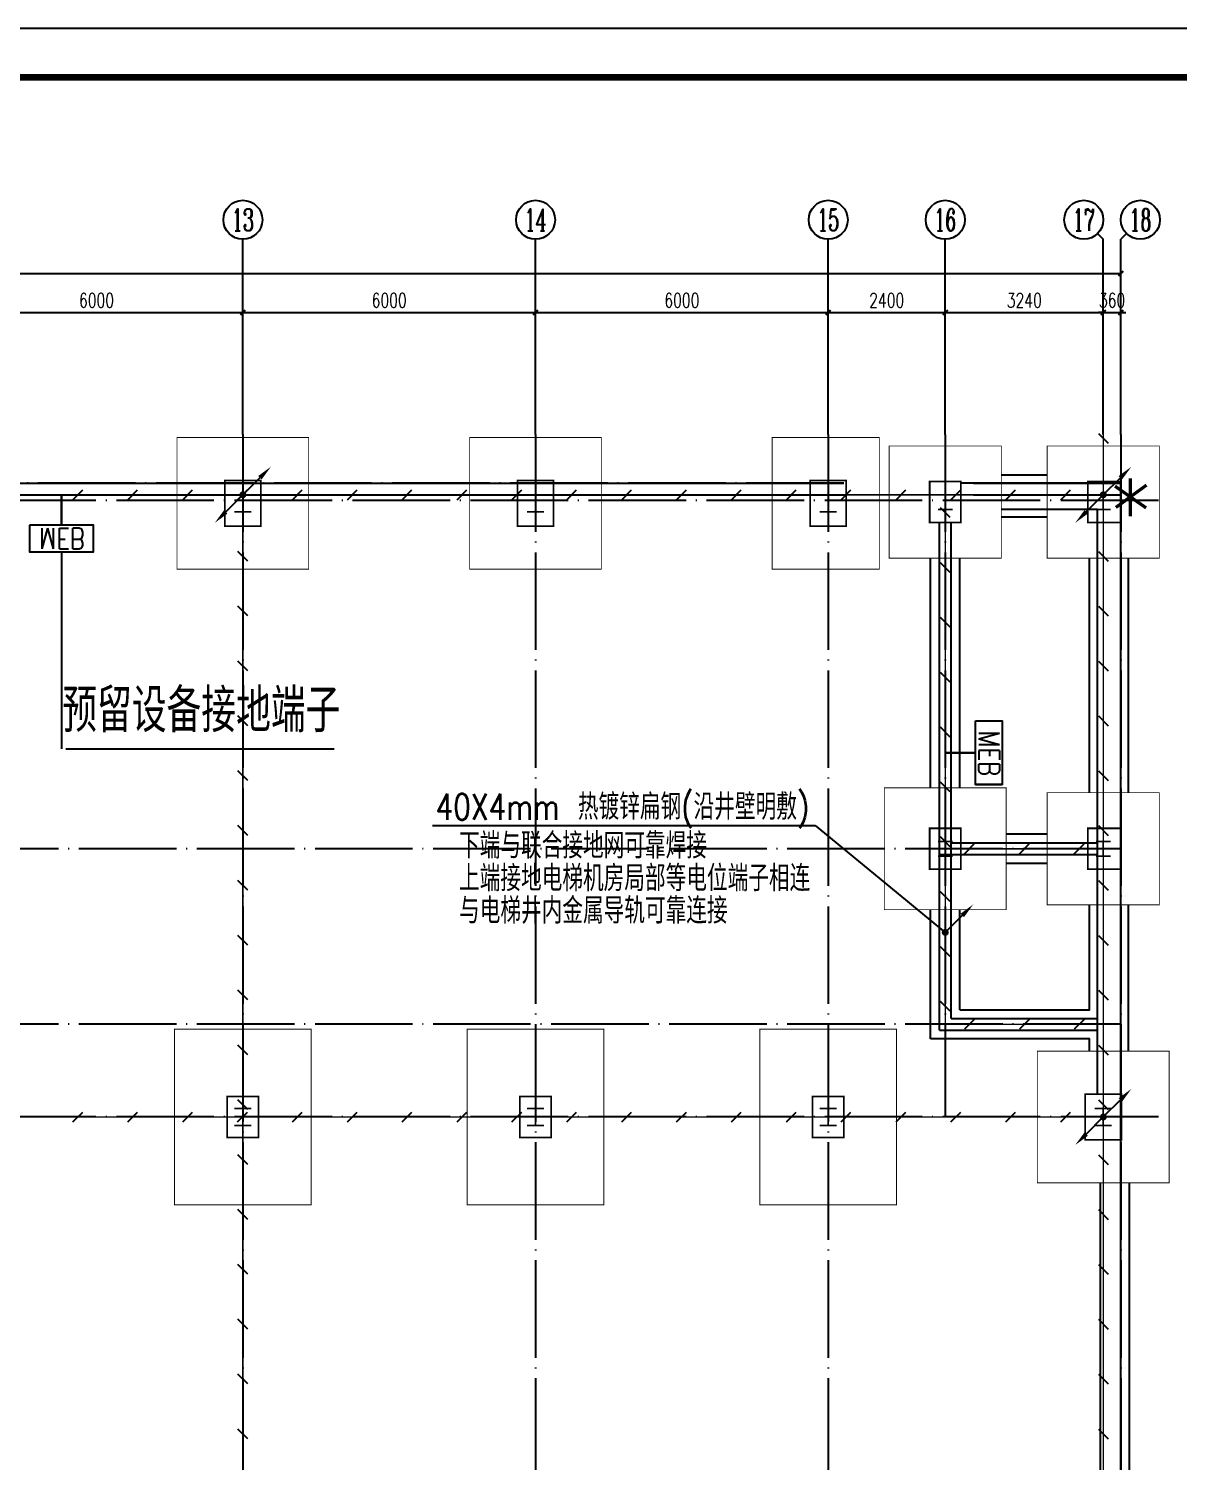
# Model space of a CAD drawing. Extents: x -55118 to 386282, y -631686 to -470886.
# Drawn here: x 348814 to 372383, y -601668 to -572286 of the extents above; entities that cross this region are included whole.
import ezdxf
from ezdxf.enums import TextEntityAlignment as Align

# ---------------------------------------------------------------- set-up
doc = ezdxf.new("R2010")
doc.units = 0
doc.header["$LTSCALE"] = 1000
doc.header["$MEASUREMENT"] = 0
for name, pattern in [('98', [0]), ('99', [0]), ('CENTER2', [28.575, 19.05, -3.175, 3.175, -3.175]), ('DOTE', [2.42, 2, -0.2, 0.02, -0.2]), ('H3普通虚线', [4.2, 3, -1.2])]:
    doc.linetypes.add(name, pattern=pattern)
doc.layers.get('0').update_dxf_attribs({"linetype": 'CONTINUOUS'})
doc.layers.get('Defpoints').update_dxf_attribs({"linetype": 'CONTINUOUS'})
for name, color, linetype in [('1505', 2, 'CONTINUOUS'), ('AXIS', 3, 'CONTINUOUS'), ('AXIS_TEXT', 7, 'CONTINUOUS'), ('COLU', 7, 'CONTINUOUS'), ('DOTE', 253, 'DOTE'), ('KK', 6, 'CONTINUOUS'), ('LWIRE', 4, 'CONTINUOUS'), ('PUB_TEXT', 7, 'CONTINUOUS'), ('S-BEAM-LINE2', 3, 'H3普通虚线'), ('SHTLN', 4, 'CONTINUOUS'), ('TEXT', 7, 'CONTINUOUS'), ('WALL', 6, 'CONTINUOUS'), ('WIRE-接地', 4, 'CONTINUOUS'), ('WIRE-照明', 4, 'CONTINUOUS'), ('图框', 4, 'CONTINUOUS'), ('报警N', 1, 'CONTINUOUS'), ('柱构件', 2, 'CONTINUOUS'), ('电气', 7, 'CONTINUOUS')]:
    doc.layers.add(name, color=color, linetype=linetype)
doc.layers.add('PUB_WINDW', color=7, linetype='CONTINUOUS', plot=False)
doc.styles.add('_HZTXT', font='txt.shx', dxfattribs={"width": 0.8, "bigfont": 'hztxt.shx'})
doc.styles.add('_TCH_AXIS', font='COMPLEX', dxfattribs={"bigfont": 'GBCBIG'})
doc.styles.add('_TCH_DIM_T3', font='SIMPLEX', dxfattribs={"width": 0.705882, "bigfont": 'GBCBIG'})
doc.styles.add('_TXT', font='SIMPLEX.shx', dxfattribs={"width": 0.6})
doc.styles.add('COMPLEX', font='COMPLEX')
doc.styles.get("Standard").update_dxf_attribs({"font": 'GBENOR', "bigfont": 'GBCBIG'})
doc.dimstyles.new('_TCH_ARCH&&100', dxfattribs={"dimtxt": 297.5, "dimasz": 100, "dimexe": 250, "dimexo": 300, "dimgap": 100, "dimtad": 1, "dimdec": 0, "dimzin": 0, "dimdsep": 46, "dimtxsty": '_TCH_DIM_T3', "dimblk": 'ARCHTICK', "dimcen": 0.09, "dimclrt": 7, "dimazin": 2, "dimtfac": 1, "dimtdec": 0, "dimtix": 1, "dimtmove": 2, "dimatfit": 3, "dimfxl": 0, "dimtolj": 1, "dimtzin": 0, "dimarcsym": 0})

# ---------------------------------------------------------------- blocks, each defined once
blk = doc.blocks.new('74745674')
at = {"layer": '柱构件', "const_width": 35}
for points in [[(671612, -245336), (671262, -245336)], [(671437, -245336), (671437, -245686)], [(671612, -245686), (671262, -245686)]]:
    blk.add_lwpolyline(points, dxfattribs=at)
blk = doc.blocks.new('52345234523')
at = {"layer": '柱构件', "const_width": 35}
for points in [[(669187, -214276), (668887, -214276)], [(669037, -214276), (669037, -214576)], [(669187, -214576), (668887, -214576)]]:
    blk.add_lwpolyline(points, dxfattribs=at)
blk = doc.blocks.new('$TelecSys$00000079')
for p, q in [((0.7, 0.7), (0, 0)), ((0.104, 0.104), (0.104, 0.104)), ((-0.104, -0.104), (-0.104, -0.104))]:
    blk.add_line(p, q)
at = {"const_width": 0.142}
blk.add_lwpolyline([(-0.071, 0, 1), (0.071, 0, 1)], format="xyb", close=True, dxfattribs=at)
blk.add_solid([(0.63, 0.77), (0.77, 0.63), (1.15, 1.15)])
at = {"width": 0.8, "flags": 9}
blk.add_attdef('A', (0, 0), '', height=0.00002, dxfattribs=at)
blk = doc.blocks.new('$TelecSys$00000008')
blk.add_line((0.4, 0.4), (-0.4, -0.4))
blk = doc.blocks.new('$TelecSys$00000080')
for p, q in [((-0.7, -0.7), (0, 0)), ((0.104, 0.104), (0.104, 0.104)), ((-0.104, -0.104), (-0.104, -0.104))]:
    blk.add_line(p, q)
at = {"const_width": 0.142}
blk.add_lwpolyline([(0.071, 0, 1), (-0.071, 0, 1)], format="xyb", close=True, dxfattribs=at)
blk.add_solid([(-0.63, -0.77), (-0.77, -0.63), (-1.15, -1.15)])
at = {"width": 0.8, "flags": 9}
blk.add_attdef('A', (0, 0), '', height=0.00002, rotation=180, dxfattribs=at)
blk = doc.blocks.new('A$C0B3528DA')
at = {"layer": 'PUB_WINDW', "color": 2}
for p, q in [((0, 617), (258, 617)), ((0, 0), (0, 617)), ((258, 617), (258, 0)), ((550, 310), (259, 310)), ((258, 0), (0, 0))]:
    blk.add_line(p, q, dxfattribs=at)
at = {"layer": 'PUB_TEXT', "linetype": '98', "style": '_TXT', "width": 0.8}
blk.add_text('MEB', height=200, rotation=90, dxfattribs=at).set_placement((227, 96))
blk = doc.blocks.new('A$C7B6A531B')
at = {"layer": '电气', "color": 3}
blk.add_blockref('A$C0B3528DA', (0, 0), dxfattribs=at)
blk = doc.blocks.new('A$C2304782E')
at = {"rotation": 180}
blk.add_blockref('A$C7B6A531B', (550, 617), dxfattribs=at)
blk = doc.blocks.new('A$C1B2F73AF')
at = {"layer": '报警N', "color": 2, "xscale": 1.1, "yscale": 1.1, "zscale": 1.1}
blk.add_blockref('A$C2304782E', (0, 0), dxfattribs=at)
blk = doc.blocks.new('A$C59285FB6')
at = {"layer": '电气', "rotation": 180}
blk.add_blockref('A$C1B2F73AF', (606, 679), dxfattribs=at)
blk = doc.blocks.new('A$C24931628')
at = {"layer": '电气', "rotation": 180}
blk.add_blockref('A$C59285FB6', (606, 679), dxfattribs=at)
blk = doc.blocks.new('A$C093E41CD')
at = {"color": 2, "rotation": 180}
blk.add_blockref('A$C24931628', (606, 679), dxfattribs=at)
blk = doc.blocks.new('A$C46D728A9')
at = {"layer": '电气', "color": 0, "rotation": 180}
blk.add_blockref('A$C093E41CD', (606, 679), dxfattribs=at)
blk = doc.blocks.new('A$C04FF7B17')
at = {"layer": '电气', "rotation": 90}
blk.add_blockref('A$C46D728A9', (679, 0), dxfattribs=at)
blk = doc.blocks.new('_ArchTick')
at = {"color": 0, "linetype": 'ByBlock', "const_width": 0.4}
blk.add_lwpolyline([(-0.5, -0.5), (0.5, 0.5)], dxfattribs=at)
blk = doc.blocks.new('*D125')
at = {"layer": 'AXIS', "color": 0, "lineweight": -2}
for p, q in [((347205, -580306), (347205, -577856)), ((353205, -580306), (353205, -577856)), ((347205, -578106), (353205, -578106))]:
    blk.add_line(p, q, dxfattribs=at)
at = {"layer": 'Defpoints', "color": 0}
for p in [(353205, -578106), (347205, -580606), (353205, -580606)]:
    blk.add_point(p, dxfattribs=at)
at = {"layer": 'AXIS', "color": 0, "lineweight": -2, "xscale": 100, "yscale": 100, "zscale": 100, "rotation": 180}
blk.add_blockref('_ArchTick', (347205, -578106), dxfattribs=at)
at = {"layer": 'AXIS', "color": 0, "lineweight": -2, "xscale": 100, "yscale": 100, "zscale": 100}
blk.add_blockref('_ArchTick', (353205, -578106), dxfattribs=at)
at = {"layer": 'AXIS', "color": 7, "insert": (350205, -577857), "char_height": 297.5, "attachment_point": 5, "style": '_TCH_DIM_T3'}
blk.add_mtext('\\A1;6000', dxfattribs=at)
blk = doc.blocks.new('*D126')
at = {"layer": 'AXIS', "color": 0, "lineweight": -2}
for p, q in [((353205, -580306), (353205, -577856)), ((359205, -580306), (359205, -577856)), ((353205, -578106), (359205, -578106))]:
    blk.add_line(p, q, dxfattribs=at)
at = {"layer": 'Defpoints', "color": 0}
for p in [(359205, -578106), (353205, -580606), (359205, -580606)]:
    blk.add_point(p, dxfattribs=at)
at = {"layer": 'AXIS', "color": 0, "lineweight": -2, "xscale": 100, "yscale": 100, "zscale": 100, "rotation": 180}
blk.add_blockref('_ArchTick', (353205, -578106), dxfattribs=at)
at = {"layer": 'AXIS', "color": 0, "lineweight": -2, "xscale": 100, "yscale": 100, "zscale": 100}
blk.add_blockref('_ArchTick', (359205, -578106), dxfattribs=at)
at = {"layer": 'AXIS', "color": 7, "insert": (356205, -577857), "char_height": 297.5, "attachment_point": 5, "style": '_TCH_DIM_T3'}
blk.add_mtext('\\A1;6000', dxfattribs=at)
blk = doc.blocks.new('*D127')
at = {"layer": 'AXIS', "color": 0, "lineweight": -2}
for p, q in [((359205, -580306), (359205, -577856)), ((365205, -580306), (365205, -577856)), ((359205, -578106), (365205, -578106))]:
    blk.add_line(p, q, dxfattribs=at)
at = {"layer": 'Defpoints', "color": 0}
for p in [(365205, -578106), (359205, -580606), (365205, -580606)]:
    blk.add_point(p, dxfattribs=at)
at = {"layer": 'AXIS', "color": 0, "lineweight": -2, "xscale": 100, "yscale": 100, "zscale": 100, "rotation": 180}
blk.add_blockref('_ArchTick', (359205, -578106), dxfattribs=at)
at = {"layer": 'AXIS', "color": 0, "lineweight": -2, "xscale": 100, "yscale": 100, "zscale": 100}
blk.add_blockref('_ArchTick', (365205, -578106), dxfattribs=at)
at = {"layer": 'AXIS', "color": 7, "insert": (362205, -577857), "char_height": 297.5, "attachment_point": 5, "style": '_TCH_DIM_T3'}
blk.add_mtext('\\A1;6000', dxfattribs=at)
blk = doc.blocks.new('*D128')
at = {"layer": 'AXIS', "color": 0, "lineweight": -2}
for p, q in [((365205, -580306), (365205, -577856)), ((367605, -580306), (367605, -577856)), ((365205, -578106), (367605, -578106))]:
    blk.add_line(p, q, dxfattribs=at)
at = {"layer": 'Defpoints', "color": 0}
for p in [(367605, -578106), (365205, -580606), (367605, -580606)]:
    blk.add_point(p, dxfattribs=at)
at = {"layer": 'AXIS', "color": 0, "lineweight": -2, "xscale": 100, "yscale": 100, "zscale": 100, "rotation": 180}
blk.add_blockref('_ArchTick', (365205, -578106), dxfattribs=at)
at = {"layer": 'AXIS', "color": 0, "lineweight": -2, "xscale": 100, "yscale": 100, "zscale": 100}
blk.add_blockref('_ArchTick', (367605, -578106), dxfattribs=at)
at = {"layer": 'AXIS', "color": 7, "insert": (366405, -577857), "char_height": 297.5, "attachment_point": 5, "style": '_TCH_DIM_T3'}
blk.add_mtext('\\A1;2400', dxfattribs=at)
blk = doc.blocks.new('*D129')
at = {"layer": 'AXIS', "color": 0, "lineweight": -2}
for p, q in [((367605, -580306), (367605, -577856)), ((370845, -580306), (370845, -577856)), ((367605, -578106), (370845, -578106))]:
    blk.add_line(p, q, dxfattribs=at)
at = {"layer": 'Defpoints', "color": 0}
for p in [(370845, -578106), (367605, -580606), (370845, -580606)]:
    blk.add_point(p, dxfattribs=at)
at = {"layer": 'AXIS', "color": 0, "lineweight": -2, "xscale": 100, "yscale": 100, "zscale": 100, "rotation": 180}
blk.add_blockref('_ArchTick', (367605, -578106), dxfattribs=at)
at = {"layer": 'AXIS', "color": 0, "lineweight": -2, "xscale": 100, "yscale": 100, "zscale": 100}
blk.add_blockref('_ArchTick', (370845, -578106), dxfattribs=at)
at = {"layer": 'AXIS', "color": 7, "insert": (369225, -577857), "char_height": 297.5, "attachment_point": 5, "style": '_TCH_DIM_T3'}
blk.add_mtext('\\A1;3240', dxfattribs=at)
blk = doc.blocks.new('*D130')
at = {"layer": 'AXIS', "color": 0, "lineweight": -2}
for p, q in [((370845, -580306), (370845, -577856)), ((371205, -580306), (371205, -577856)), ((370845, -578106), (370745, -578106)), ((370845, -578106), (371205, -578106)), ((371205, -578106), (371305, -578106))]:
    blk.add_line(p, q, dxfattribs=at)
at = {"layer": 'Defpoints', "color": 0}
for p in [(371205, -578106), (370845, -580606), (371205, -580606)]:
    blk.add_point(p, dxfattribs=at)
at = {"layer": 'AXIS', "color": 0, "lineweight": -2, "xscale": 100, "yscale": 100, "zscale": 100}
blk.add_blockref('_ArchTick', (370845, -578106), dxfattribs=at)
at = {"layer": 'AXIS', "color": 0, "lineweight": -2, "xscale": 100, "yscale": 100, "zscale": 100, "rotation": 180}
blk.add_blockref('_ArchTick', (371205, -578106), dxfattribs=at)
at = {"layer": 'AXIS', "color": 7, "insert": (371025, -577857), "char_height": 297.5, "attachment_point": 5, "style": '_TCH_DIM_T3'}
blk.add_mtext('\\A1;360', dxfattribs=at)
blk = doc.blocks.new('*D131')
at = {"layer": 'AXIS', "color": 0, "lineweight": -2}
for p, q in [((293205, -580306), (293205, -577056)), ((371205, -580306), (371205, -577056)), ((293205, -577306), (371205, -577306))]:
    blk.add_line(p, q, dxfattribs=at)
at = {"layer": 'Defpoints', "color": 0}
for p in [(371205, -577306), (293205, -580606), (371205, -580606)]:
    blk.add_point(p, dxfattribs=at)
at = {"layer": 'AXIS', "color": 0, "lineweight": -2, "xscale": 100, "yscale": 100, "zscale": 100, "rotation": 180}
blk.add_blockref('_ArchTick', (293205, -577306), dxfattribs=at)
at = {"layer": 'AXIS', "color": 0, "lineweight": -2, "xscale": 100, "yscale": 100, "zscale": 100}
blk.add_blockref('_ArchTick', (371205, -577306), dxfattribs=at)
at = {"layer": 'AXIS', "color": 7, "insert": (332205, -577057), "char_height": 297.5, "attachment_point": 5, "style": '_TCH_DIM_T3'}
blk.add_mtext('\\A1;78000', dxfattribs=at)
blk = doc.blocks.new('_AXISO')
blk.add_circle((0, 0), 0.5)
at = {"layer": 'AXIS_TEXT', "style": 'COMPLEX', "width": 1.041667}
blk.add_attdef('A', text='', height=0.56, dxfattribs=at).set_placement((-0.25, -0.28), (0.25, -0.28), align=Align.FIT)
blk = doc.blocks.new('jhyfty')
at = {"layer": '图框'}
blk.add_lwpolyline([(671751, 105710), (776851, 105710), (776851, 165110), (671751, 165110)], close=True, dxfattribs=at)
at = {"layer": '图框', "const_width": 140}
blk.add_lwpolyline([(674251, 164110), (775851, 164110), (775851, 106710), (674251, 106710)], close=True, dxfattribs=at)

msp = doc.modelspace()

# ---------------------------------------------------------------- linework, layer by layer
at = {"const_width": 66.3}
for points in [[(371400.1, -581509.1), (371400.1, -582287.5)], [(371722.2, -582114.3), (371084.3, -581668.3)], [(371730.7, -581646.5), (371101.8, -582105.1)]]:
    msp.add_lwpolyline(points, dxfattribs=at)
at = {"layer": '1505', "const_width": 18}
for points in [[(351855.1, -583370.5), (354555.1, -583370.5), (354555.1, -580670.5), (351855.1, -580670.5), (351855.1, -583370.5)], [(357855.1, -583370.5), (360555.1, -583370.5), (360555.1, -580670.5), (357855.1, -580670.5), (357855.1, -583370.5)], [(368754.6, -583145.1), (366454.6, -583145.1), (366454.6, -580845.1), (368754.6, -580845.1), (368754.6, -583145.1)], [(371994.6, -583145.1), (369694.6, -583145.1), (369694.6, -580845.1), (371994.6, -580845.1), (371994.6, -583145.1)], [(371993.6, -590255.1), (369693.6, -590255.1), (369693.6, -587955.1), (371993.6, -587955.1), (371993.6, -590255.1)], [(372193.6, -595955.1), (369493.6, -595955.1), (369493.6, -593255.1), (372193.6, -593255.1), (372193.6, -595955.1)]]:
    msp.add_lwpolyline(points, dxfattribs=at)
for points in [[(366253.6, -583370.5), (364054.6, -583370.5), (364054.6, -580670.5), (366253.6, -580670.5)], [(368854.6, -590355.1), (366354.6, -590355.1), (366354.6, -587855.1), (368854.6, -587855.1)], [(351804.8, -592805.5), (354604.8, -592805.5), (354604.8, -596405.5), (351804.8, -596405.5)], [(357804.8, -592805.5), (360604.8, -592805.5), (360604.8, -596405.5), (357804.8, -596405.5)], [(366604.8, -592805.5), (363804.8, -592805.5), (363804.8, -596405.5), (366604.8, -596405.5)]]:
    msp.add_lwpolyline(points, close=True, dxfattribs=at)
at = {"layer": 'AXIS'}
for p, q in [((353204.8, -580605.5), (353204.8, -576605.5)), ((359204.8, -580605.5), (359204.8, -576605.5)), ((365204.8, -580605.5), (365204.8, -576605.5)), ((367604.8, -580605.5), (367604.8, -576605.5)), ((370727.6, -576488.4), (370844.8, -576605.5)), ((370844.8, -580605.5), (370844.8, -576605.5)), ((371322, -576488.4), (371204.8, -576605.5)), ((371204.8, -580605.5), (371204.8, -576605.5))]:
    msp.add_line(p, q, dxfattribs=at)
at = {"layer": 'COLU', "const_width": 35}
for points in [[(352834.8, -582490.5), (353574.8, -582490.5), (353574.8, -581550.5), (352834.8, -581550.5)], [(358834.8, -582490.5), (359574.8, -582490.5), (359574.8, -581550.5), (358834.8, -581550.5)], [(365574.8, -582490.5), (364834.8, -582490.5), (364834.8, -581550.5), (365574.8, -581550.5)], [(367924.8, -581575.5), (367284.8, -581575.5), (367284.8, -582415.5), (367924.8, -582415.5)], [(371204.8, -581575.5), (370524.8, -581575.5), (370524.8, -582415.5), (371204.8, -582415.5)], [(367924.8, -588685.5), (367284.8, -588685.5), (367284.8, -589525.5), (367924.8, -589525.5)], [(371204.8, -588685.5), (370524.8, -588685.5), (370524.8, -589525.5), (371204.8, -589525.5)], [(352884.8, -594185.5), (353524.8, -594185.5), (353524.8, -595025.5), (352884.8, -595025.5)], [(358884.8, -594185.5), (359524.8, -594185.5), (359524.8, -595025.5), (358884.8, -595025.5)], [(365524.8, -594185.5), (364884.8, -594185.5), (364884.8, -595025.5), (365524.8, -595025.5)], [(371214.8, -594135.5), (370474.8, -594135.5), (370474.8, -595075.5), (371214.8, -595075.5)]]:
    msp.add_lwpolyline(points, close=True, dxfattribs=at)
at = {"layer": 'DOTE', "color": 8, "linetype": 'DOTE'}
for p, q in [((353204.8, -580605.5), (353204.8, -621605.5)), ((359204.8, -580605.5), (359204.8, -621605.5)), ((365204.8, -580605.5), (365204.8, -621605.5)), ((367604.8, -580605.5), (367604.8, -594605.5)), ((371204.8, -580605.5), (371204.8, -621605.5)), ((365524.8, -581605.5), (292204.8, -581605.5)), ((371204.8, -581605.5), (368184.8, -581605.5)), ((371973.1, -581965.5), (292204.8, -581965.5)), ((371204.8, -589105.5), (292204.8, -589105.5)), ((371204.8, -592705.5), (292204.8, -592705.5)), ((371973.1, -594605.5), (292204.8, -594605.5))]:
    msp.add_line(p, q, dxfattribs=at)
at = {"layer": 'KK'}
msp.add_line((349485.4, -583015), (349485.4, -587057), dxfattribs=at)
at = {"layer": 'S-BEAM-LINE2', "color": 2, "linetype": 'ByBlock'}
for p, q in [((349489.4, -582465.6), (349489.4, -581845.5)), ((368224.9, -587138.5), (367604.8, -587138.5))]:
    msp.add_line(p, q, dxfattribs=at)
for points in [[(348830.2, -582466.6), (348830.2, -583015), (350140.7, -583015), (350140.7, -582466.6)], [(368225.9, -586479.3), (368774.2, -586479.3), (368774.2, -587789.7), (368225.9, -587789.7)]]:
    msp.add_lwpolyline(points, close=True, dxfattribs=at)
at = {"layer": 'TEXT'}
for p, q in [((367484.8, -592825.5), (367484.8, -582415.5)), ((367724.8, -592585.5), (367724.8, -582415.5)), ((367304.8, -587855.1), (367304.8, -583145.1)), ((367904.8, -587855.1), (367904.8, -583145.1)), ((367726.3, -588985.5), (370726.3, -588985.5)), ((367486.3, -589225.5), (370726.3, -589225.5)), ((367304.8, -593005.5), (367304.8, -590355.1)), ((367904.8, -592405.5), (367904.8, -590355.1)), ((367724.8, -592585.5), (370724.8, -592585.5)), ((367484.8, -592825.5), (370724.8, -592825.5))]:
    msp.add_line(p, q, dxfattribs=at)
for points in [[(369694.6, -581445.5), (368754.6, -581445.5)], [(296224.8, -581605.5), (293204.8, -581575.5), (293204.8, -620605.5), (371204.8, -620605.5), (371204.8, -581605.5), (367924.8, -581605.5)], [(297124.8, -581605.5), (365524.8, -581605.5)], [(368184.8, -581605.5), (371204.8, -581605.5)], [(297124.8, -581845.5), (365524.8, -581845.5)], [(368184.8, -581845.5), (371204.8, -581845.5)], [(370724.8, -593005.5), (370724.8, -582145.5), (368754.6, -582145.5)], [(369694.6, -582305.5), (368754.6, -582305.5)], [(370564.8, -587955.1), (370564.8, -583145.1)], [(371364.8, -587955.1), (371364.8, -583145.1)], [(369693.6, -588805.5), (368854.6, -588805.5)], [(369693.6, -589405.5), (368854.6, -589405.5)], [(367904.8, -592405.5), (370564.8, -592405.5), (370564.8, -590255.1)], [(371364.8, -593255.1), (371364.8, -590255.1)], [(370564.8, -593255.1), (370564.8, -593005.5), (367304.8, -593005.5)], [(370724.8, -594135.5), (370724.8, -593005.5)], [(370784.8, -606255.1), (370784.8, -595955.1)], [(371384.8, -606255.1), (371384.8, -595955.1)]]:
    msp.add_lwpolyline(points, dxfattribs=at)
at = {"layer": 'WIRE-接地', "linetype": 'CENTER2', "const_width": 30}
for points in [[(370844.8, -581845.5), (370844.8, -579530.9)], [(367604.8, -581845.5), (367604.8, -592705.5), (370844.8, -592705.5)], [(370844.8, -589105.5), (367604.8, -589105.5)]]:
    msp.add_lwpolyline(points, dxfattribs=at)
at = {"layer": 'WIRE-接地', "const_width": 30}
for points in [[(370844.8, -581845.5), (293564.8, -581845.5), (293564.8, -581965.5)], [(353204.8, -581845.5), (353204.8, -620365.5)], [(370844.8, -620365.5), (370844.8, -581845.5)], [(370844.8, -594605.5), (293564.8, -594605.5)]]:
    msp.add_lwpolyline(points, dxfattribs=at)
at = {"layer": 'WIRE-照明'}
for p, q in [((357090, -588626), (364936, -588626)), ((364936, -588626), (367604.8, -590820.1))]:
    msp.add_line(p, q, dxfattribs=at)
at = {"layer": '电气', "color": 7, "linetype": '99'}
msp.add_line((349578.9, -587057), (355075.3, -587057), dxfattribs=at)

# ---------------------------------------------------------------- block references
at = {"layer": 'AXIS'}
ref = msp.add_blockref('_AXISO', (353204.8, -576205.5), dxfattribs=dict(at, xscale=800, yscale=800, zscale=800))
ref.add_attrib('A', '13', dxfattribs={"layer": 'AXIS_TEXT', "height": 452.55, "style": '_TCH_AXIS', "width": 0.724138}).set_placement((352978.5, -576431.8), (353431.1, -576431.8), align=Align.FIT)
ref = msp.add_blockref('_AXISO', (359204.8, -576205.5), dxfattribs=dict(at, xscale=800, yscale=800, zscale=800))
ref.add_attrib('A', '14', dxfattribs={"layer": 'AXIS_TEXT', "height": 452.55, "style": '_TCH_AXIS', "width": 0.677419}).set_placement((358978.5, -576431.8), (359431.1, -576431.8), align=Align.FIT)
ref = msp.add_blockref('_AXISO', (365204.8, -576205.5), dxfattribs=dict(at, xscale=800, yscale=800, zscale=800))
ref.add_attrib('A', '15', dxfattribs={"layer": 'AXIS_TEXT', "height": 452.55, "style": '_TCH_AXIS', "width": 0.724138}).set_placement((364978.5, -576431.8), (365431.1, -576431.8), align=Align.FIT)
ref = msp.add_blockref('_AXISO', (367604.8, -576205.5), dxfattribs=dict(at, xscale=800, yscale=800, zscale=800))
ref.add_attrib('A', '16', dxfattribs={"layer": 'AXIS_TEXT', "height": 452.55, "style": '_TCH_AXIS', "width": 0.724138}).set_placement((367378.5, -576431.8), (367831.1, -576431.8), align=Align.FIT)
ref = msp.add_blockref('_AXISO', (370444.8, -576205.5), dxfattribs=dict(at, xscale=800, yscale=800, zscale=800))
ref.add_attrib('A', '17', dxfattribs={"layer": 'AXIS_TEXT', "height": 452.55, "style": '_TCH_AXIS', "width": 0.724138}).set_placement((370218.5, -576431.8), (370671.1, -576431.8), align=Align.FIT)
ref = msp.add_blockref('_AXISO', (371604.8, -576205.5), dxfattribs=dict(at, xscale=800, yscale=800, zscale=800))
ref.add_attrib('A', '18', dxfattribs={"layer": 'AXIS_TEXT', "height": 452.55, "style": '_TCH_AXIS', "width": 0.724138}).set_placement((371378.5, -576431.8), (371831.1, -576431.8), align=Align.FIT)
at = {"layer": 'AXIS', "xscale": -1, "rotation": 180}
for p in [(-318232, -827531.6), (-312232, -827531.6)]:
    msp.add_blockref('74745674', p, dxfattribs=at)
at = {"layer": 'AXIS', "rotation": 180}
msp.add_blockref('74745674', (1036641.6, -827531.6), dxfattribs=at)
at = {"layer": 'AXIS', "xscale": -1}
for name, p in [('52345234523', (1036641.6, -367569.4)), ('52345234523', (1039881.6, -367569.4)), ('52345234523', (1036641.6, -374679.4)), ('52345234523', (1039881.6, -374679.4)), ('74745674', (1036641.6, -349094.4)), ('74745674', (1042281.6, -349094.4))]:
    msp.add_blockref(name, p, dxfattribs=at)
at = {"layer": 'AXIS'}
for p in [(-318232, -349094.4), (-312232, -349094.4)]:
    msp.add_blockref('74745674', p, dxfattribs=at)
at = {"layer": 'LWIRE', "xscale": 500, "yscale": 500, "zscale": 500}
for name, p in [('$TelecSys$00000079', (353204.8, -581845.5)), ('$TelecSys$00000079', (370844.8, -581845.5)), ('$TelecSys$00000080', (353204.8, -581845.5)), ('$TelecSys$00000080', (370844.8, -581845.5)), ('$TelecSys$00000079', (367604.8, -590820.1)), ('$TelecSys$00000079', (370844.8, -594605.5)), ('$TelecSys$00000080', (370844.8, -594605.5))]:
    msp.add_blockref(name, p, dxfattribs=at)
at = {"layer": 'SHTLN', "xscale": 250, "yscale": 250, "zscale": 250}
for p, rotation in [((370844.8, -580688.2), 90.00000000000144), ((349822.3, -581845.5), 180), ((350947.3, -581845.5), 180), ((352072.3, -581845.5), 180), ((353197.3, -581845.5), 180), ((354322.3, -581845.5), 180), ((355447.3, -581845.5), 180), ((356572.3, -581845.5), 180), ((357697.3, -581845.5), 180), ((358822.3, -581845.5), 180), ((359947.3, -581845.5), 180), ((361072.3, -581845.5), 180), ((362197.3, -581845.5), 180), ((363322.3, -581845.5), 180), ((364447.3, -581845.5), 180), ((365572.3, -581845.5), 180), ((366697.3, -581845.5), 180), ((367822.3, -581845.5), 180), ((368947.3, -581845.5), 180), ((370072.3, -581845.5), 180), ((367604.8, -582213), 270.0000000000003), ((353204.8, -583105.5), 270), ((367604.8, -583338), 270.0000000000003), ((370844.8, -583105.5), 89.99999999999913), ((353204.8, -584230.5), 270), ((367604.8, -584463), 270.0000000000003), ((370844.8, -584230.5), 89.99999999999913), ((353204.8, -585355.5), 270), ((370844.8, -585355.5), 89.99999999999913), ((367604.8, -585588), 270.0000000000003), ((353204.8, -586480.5), 270), ((370844.8, -586480.5), 89.99999999999913), ((367604.8, -586713), 270.0000000000003), ((353204.8, -587605.5), 270), ((370844.8, -587605.5), 89.99999999999913), ((367604.8, -587838), 270.0000000000003), ((353204.8, -588730.5), 270), ((370844.8, -588730.5), 89.99999999999913), ((367604.8, -588963), 270.0000000000003), ((368099.8, -589105.5), 179.9999999999959), ((369224.8, -589105.5), 179.9999999999959), ((370349.8, -589105.5), 179.9999999999959), ((353204.8, -589855.5), 270), ((367604.8, -590088), 270.0000000000003), ((370844.8, -589855.5), 89.99999999999913), ((353204.8, -590980.5), 270), ((370844.8, -590980.5), 89.99999999999913), ((367604.8, -591213), 270.0000000000003), ((353204.8, -592105.5), 270), ((370844.8, -592105.5), 89.99999999999913), ((367604.8, -592338), 270.0000000000003), ((353204.8, -593230.5), 270), ((370844.8, -593230.5), 89.99999999999913), ((353204.8, -594355.5), 270), ((370844.8, -594355.5), 89.99999999999913), ((349822.3, -594605.5), 180), ((350947.3, -594605.5), 180), ((352072.3, -594605.5), 180), ((353197.3, -594605.5), 180), ((354322.3, -594605.5), 180), ((355447.3, -594605.5), 180), ((356572.3, -594605.5), 180), ((357697.3, -594605.5), 180), ((358822.3, -594605.5), 180), ((359947.3, -594605.5), 180), ((361072.3, -594605.5), 180), ((362197.3, -594605.5), 180), ((363322.3, -594605.5), 180), ((364447.3, -594605.5), 180), ((365572.3, -594605.5), 180), ((366697.3, -594605.5), 180), ((367822.3, -594605.5), 180), ((368947.3, -594605.5), 180), ((370072.3, -594605.5), 180), ((353204.8, -595480.5), 270), ((370844.8, -595480.5), 89.99999999999913), ((353204.8, -596605.5), 270), ((370844.8, -596605.5), 89.99999999999913), ((353204.8, -597730.5), 270), ((370844.8, -597730.5), 89.99999999999913), ((353204.8, -598855.5), 270), ((370844.8, -598855.5), 89.99999999999913), ((353204.8, -599980.5), 270), ((370844.8, -599980.5), 89.99999999999913), ((353204.8, -601105.5), 270), ((370844.8, -601105.5), 89.99999999999913)]:
    msp.add_blockref('$TelecSys$00000008', p, dxfattribs=dict(at, rotation=rotation))
for p in [(368099.8, -592705.5), (369224.8, -592705.5), (370349.8, -592705.5)]:
    msp.add_blockref('$TelecSys$00000008', p, dxfattribs=at)
at = {"layer": 'WALL'}
msp.add_blockref('jhyfty', (-390568.5, -737395.5), dxfattribs=at)
at = {"layer": '电气', "color": 0, "yscale": 1.931331729285295, "zscale": 1.931331729285295}
for p, xscale, rotation in [((348830.2, -581845.5), -1.931331729285297, 180.0001535522836), ((367604.8, -586479.3), 1.931331729285296, 269.9998464477163)]:
    msp.add_blockref('A$C04FF7B17', p, dxfattribs=dict(at, xscale=xscale, rotation=rotation))

# ---------------------------------------------------------------- texts
at = {"layer": 'PUB_TEXT', "style": '_HZTXT', "width": 0.8}
for s, height, p in [('预留设备接地端子', 890.85, (349503.2, -586713.8)), ('40X4mm 热镀锌扁钢(沿井壁明敷)', 529.418, (357154.8, -588509.3)), ('下端与联合接地网可靠焊接', 529.418, (357636.8, -589305)), ('上端接地电梯机房局部等电位端子相连', 529.418, (357636.8, -589975.1)), ('与电梯井内金属导轨可靠连接', 529.418, (357636.8, -590639.8))]:
    msp.add_text(s, height=height, dxfattribs=at).set_placement(p)

# ---------------------------------------------------------------- dimensions: what is measured, and where the dimension line sits
at = {"layer": 'AXIS'}
for p1, p2, distance, text, picture, middle in [((293204.8, -580605.5), (371204.8, -580605.5), 3300, '78000', '*D131', (332204.8, -577056.8)), ((347204.8, -580605.5), (353204.8, -580605.5), 2500, '6000', '*D125', (350204.8, -577856.8)), ((353204.8, -580605.5), (359204.8, -580605.5), 2500, '6000', '*D126', (356204.8, -577856.8)), ((359204.8, -580605.5), (365204.8, -580605.5), 2500, '6000', '*D127', (362204.8, -577856.8)), ((365204.8, -580605.5), (367604.8, -580605.5), 2500, '2400', '*D128', (366404.8, -577856.8)), ((367604.8, -580605.5), (370844.8, -580605.5), 2500, '3240', '*D129', (369224.8, -577856.8)), ((370844.8, -580605.5), (371204.8, -580605.5), 2500, '360', '*D130', (371024.8, -577856.8))]:
    dim = msp.add_aligned_dim(p1=p1, p2=p2, distance=distance, text=text, dimstyle='_TCH_ARCH&&100', dxfattribs=at)
    dim.commit()
    dim.dimension.update_dxf_attribs({"geometry": picture, "text_midpoint": middle})

doc.saveas('drawing.dxf')
